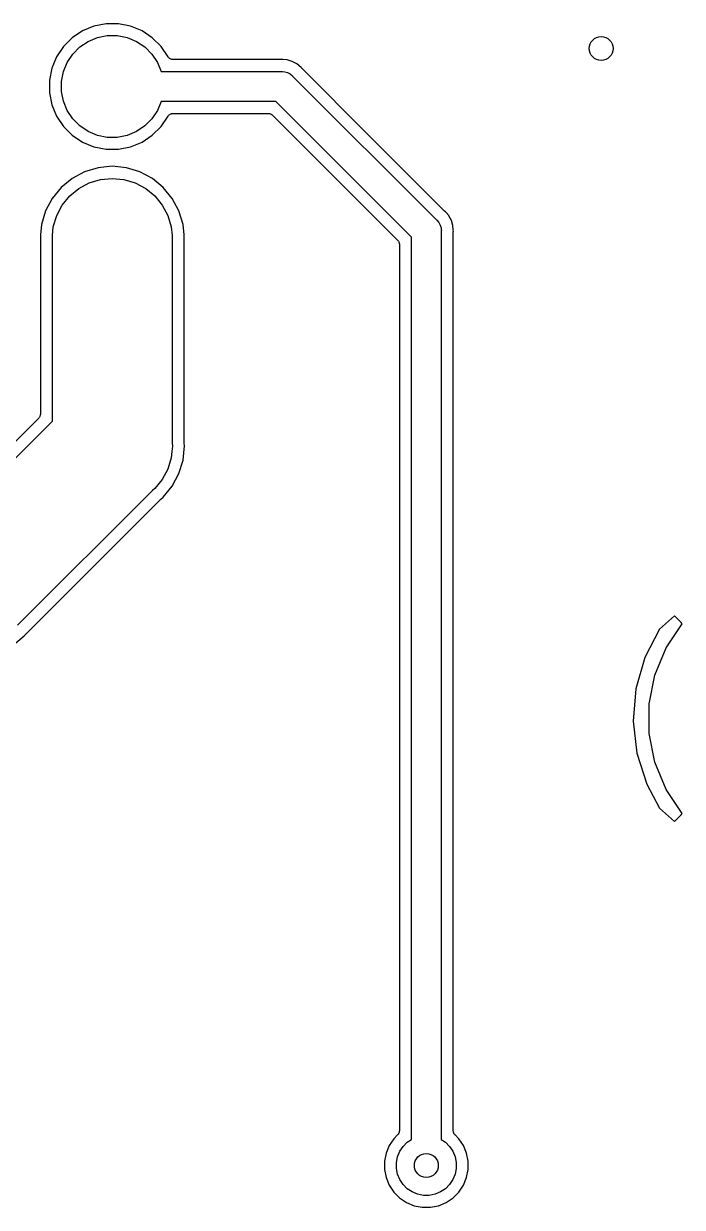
# Model space of a CAD drawing. Extents: x 49 to 143, y -158 to -38.
# Drawn here: x 77.35 to 88.35, y -82.87 to -63.09 of the extents above; entities that cross this region are included whole.
import ezdxf

# ---------------------------------------------------------------- set-up
doc = ezdxf.new("R2010")
doc.units = 0
doc.layers.add('BLACK', color=7, linetype='CONTINUOUS')

msp = doc.modelspace()

# ---------------------------------------------------------------- linework, layer by layer
at = {"layer": 'BLACK', "linetype": 'CONTINUOUS'}
for p, q in [((78.7236, -63.085), (78.5207, -63.1254)), ((78.9304, -63.085), (78.7236, -63.085)), ((79.1333, -63.1254), (78.9304, -63.085)), ((78.3296, -63.2045), (78.1577, -63.3194)), ((78.5207, -63.1254), (78.3296, -63.2045)), ((78.5791, -63.3177), (78.7433, -63.285)), ((78.7433, -63.285), (78.9107, -63.285)), ((78.9107, -63.285), (79.0749, -63.3177)), ((79.3244, -63.2045), (79.1333, -63.1254)), ((79.4963, -63.3194), (79.3244, -63.2045)), ((78.0114, -63.4657), (77.8965, -63.6376)), ((78.1577, -63.3194), (78.0114, -63.4657)), ((78.1668, -63.5932), (78.2852, -63.4748)), ((78.2852, -63.4748), (78.4244, -63.3817)), ((78.4244, -63.3817), (78.5791, -63.3177)), ((79.0749, -63.3177), (79.2296, -63.3817)), ((79.2296, -63.3817), (79.3688, -63.4748)), ((79.3688, -63.4748), (79.4872, -63.5932)), ((79.6426, -63.4657), (79.4963, -63.3194)), ((79.7594, -63.6406), (79.6426, -63.4657)), ((77.8965, -63.6376), (77.8174, -63.8287)), ((78.0737, -63.7324), (78.1668, -63.5932)), ((79.4872, -63.5932), (79.5803, -63.7324)), ((79.7654, -63.6478), (79.7594, -63.6406)), ((79.7711, -63.655), (79.7654, -63.6478)), ((79.7715, -63.6553), (79.7711, -63.655)), ((79.7718, -63.6556), (79.7715, -63.6553)), ((79.779, -63.6616), (79.7718, -63.6556)), ((79.7861, -63.6675), (79.779, -63.6616)), ((79.7865, -63.6677), (79.7861, -63.6675)), ((79.7869, -63.668), (79.7865, -63.6677)), ((79.7951, -63.6725), (79.7869, -63.668)), ((79.8032, -63.6769), (79.7951, -63.6725)), ((79.8037, -63.6771), (79.8032, -63.6769)), ((79.8041, -63.6773), (79.8037, -63.6771)), ((79.813, -63.68), (79.8041, -63.6773)), ((79.8218, -63.6828), (79.813, -63.68)), ((79.8223, -63.6829), (79.8218, -63.6828)), ((79.8227, -63.683), (79.8223, -63.6829)), ((79.832, -63.684), (79.8227, -63.683)), ((79.8412, -63.685), (79.832, -63.684)), ((79.8421, -63.685), (79.8412, -63.685)), ((79.8422, -63.685), (79.8421, -63.685)), ((79.8426, -63.685), (79.8422, -63.685)), ((79.8422, -63.685), (79.8422, -63.685)), ((81.634, -63.685), (79.8426, -63.685)), ((81.6382, -63.6846), (81.634, -63.685)), ((81.6424, -63.6846), (81.6382, -63.6846)), ((81.6438, -63.6845), (81.6424, -63.6846)), ((81.661, -63.6828), (81.6438, -63.6845)), ((81.6782, -63.6845), (81.661, -63.6828)), ((81.7492, -63.6915), (81.6782, -63.6845)), ((81.6782, -63.6845), (81.6782, -63.6845)), ((81.834, -63.7172), (81.7492, -63.6915)), ((77.8174, -63.8287), (77.777, -64.0316)), ((77.977, -64.0513), (78.0097, -63.8871)), ((78.0097, -63.8871), (78.0737, -63.7324)), ((79.5803, -63.7324), (79.6435, -63.885)), ((79.6435, -63.885), (81.6487, -63.885)), ((81.6487, -63.885), (81.661, -63.8838)), ((81.661, -63.8838), (81.6733, -63.885)), ((81.6733, -63.885), (81.71, -63.8886)), ((81.71, -63.8886), (81.7571, -63.9029)), ((81.9122, -63.759), (81.834, -63.7172)), ((81.9807, -63.8153), (81.9122, -63.759)), ((81.9917, -63.8286), (81.9807, -63.8153)), ((81.9947, -63.8316), (81.9917, -63.8286)), ((81.9973, -63.8349), (81.9947, -63.8316)), ((81.9983, -63.8359), (81.9973, -63.8349)), ((83.1039, -64.9415), (81.9983, -63.8359)), ((77.777, -64.0316), (77.777, -64.2384)), ((77.977, -64.2187), (77.977, -64.0513)), ((81.7571, -63.9029), (81.8006, -63.9261)), ((81.8006, -63.9261), (81.8386, -63.9574)), ((81.8386, -63.9574), (81.8465, -63.9669)), ((81.8465, -63.9669), (84.2421, -66.3625)), ((77.777, -64.2384), (77.8174, -64.4413)), ((78.0097, -64.3829), (77.977, -64.2187)), ((77.8174, -64.4413), (77.8965, -64.6324)), ((78.0737, -64.5376), (78.0097, -64.3829)), ((79.6435, -64.385), (79.5803, -64.5376)), ((81.5574, -64.385), (79.6435, -64.385)), ((83.824, -66.6516), (81.5574, -64.385)), ((77.8965, -64.6324), (78.0114, -64.8043)), ((78.1668, -64.6768), (78.0737, -64.5376)), ((78.2852, -64.7952), (78.1668, -64.6768)), ((79.4872, -64.6768), (79.3688, -64.7952)), ((79.5803, -64.5376), (79.4872, -64.6768)), ((79.6426, -64.8043), (79.7594, -64.6294)), ((79.7594, -64.6294), (79.7597, -64.6291)), ((79.7597, -64.6291), (79.7602, -64.6283)), ((79.7597, -64.6291), (79.7597, -64.6291)), ((79.7597, -64.6291), (79.7597, -64.6291)), ((79.7602, -64.6283), (79.7662, -64.6212)), ((79.7662, -64.6212), (79.7721, -64.614)), ((79.7721, -64.614), (79.7725, -64.6137)), ((79.7725, -64.6137), (79.7728, -64.6134)), ((79.7728, -64.6134), (79.7801, -64.6076)), ((79.7801, -64.6076), (79.7873, -64.6017)), ((79.7873, -64.6017), (79.7877, -64.6015)), ((79.7877, -64.6015), (79.7881, -64.6012)), ((79.7881, -64.6012), (79.7963, -64.5969)), ((79.7963, -64.5969), (79.8045, -64.5925)), ((79.8045, -64.5925), (79.805, -64.5924)), ((79.805, -64.5924), (79.8054, -64.5922)), ((79.8054, -64.5922), (79.8142, -64.5896)), ((79.8142, -64.5896), (79.8232, -64.5869)), ((79.8232, -64.5869), (79.8237, -64.5869)), ((79.8237, -64.5869), (79.8241, -64.5867)), ((79.8241, -64.5867), (79.8333, -64.5859)), ((79.8333, -64.5859), (79.8426, -64.585)), ((79.8426, -64.585), (81.4332, -64.585)), ((81.4332, -64.585), (81.4335, -64.585)), ((81.4335, -64.585), (81.4335, -64.585)), ((81.4335, -64.585), (81.4335, -64.585)), ((81.4335, -64.585), (81.4346, -64.585)), ((81.4346, -64.585), (81.4438, -64.586)), ((81.4438, -64.586), (81.4529, -64.587)), ((81.4529, -64.587), (81.4534, -64.5871)), ((81.4534, -64.5871), (81.454, -64.5872)), ((81.454, -64.5872), (81.4628, -64.59)), ((81.4628, -64.59), (81.4716, -64.5927)), ((81.4716, -64.5927), (81.4721, -64.5929)), ((81.4721, -64.5929), (81.4726, -64.5931)), ((81.4726, -64.5931), (81.4807, -64.5975)), ((81.4807, -64.5975), (81.4888, -64.6019)), ((81.4888, -64.6019), (81.4892, -64.6022)), ((81.4892, -64.6022), (81.4897, -64.6025)), ((81.4897, -64.6025), (81.4967, -64.6084)), ((81.4967, -64.6084), (81.5039, -64.6143)), ((81.5039, -64.6143), (83.5947, -66.7051)), ((78.0114, -64.8043), (78.1577, -64.9506)), ((78.4244, -64.8883), (78.2852, -64.7952)), ((78.5791, -64.9523), (78.4244, -64.8883)), ((79.2296, -64.8883), (79.0749, -64.9523)), ((79.3688, -64.7952), (79.2296, -64.8883)), ((79.4963, -64.9506), (79.6426, -64.8043)), ((78.1577, -64.9506), (78.3296, -65.0655)), ((78.3296, -65.0655), (78.5207, -65.1446)), ((78.7433, -64.985), (78.5791, -64.9523)), ((78.9107, -64.985), (78.7433, -64.985)), ((79.0749, -64.9523), (78.9107, -64.985)), ((79.1333, -65.1446), (79.3244, -65.0655)), ((79.3244, -65.0655), (79.4963, -64.9506)), ((83.104, -64.9416), (83.1039, -64.9415)), ((84.3731, -66.2107), (83.104, -64.9416)), ((78.5207, -65.1446), (78.7236, -65.185)), ((78.7236, -65.185), (78.9304, -65.185)), ((78.9304, -65.185), (79.1333, -65.1446)), ((78.827, -65.4692), (78.5918, -65.4924)), ((79.0622, -65.4924), (78.827, -65.4692)), ((78.1571, -65.6724), (77.9744, -65.8224)), ((78.3656, -65.561), (78.1571, -65.6724)), ((78.5918, -65.4924), (78.3656, -65.561)), ((78.631, -65.6895), (78.827, -65.6702)), ((78.827, -65.6702), (79.023, -65.6895)), ((79.2884, -65.561), (79.0622, -65.4924)), ((79.4969, -65.6724), (79.2884, -65.561)), ((79.6796, -65.8224), (79.4969, -65.6724)), ((77.9744, -65.8224), (77.8244, -66.0051)), ((78.1165, -65.9645), (78.2687, -65.8395)), ((78.2687, -65.8395), (78.4425, -65.7467)), ((78.4425, -65.7467), (78.631, -65.6895)), ((79.023, -65.6895), (79.2115, -65.7467)), ((79.2115, -65.7467), (79.3853, -65.8395)), ((79.3853, -65.8395), (79.5375, -65.9645)), ((79.8296, -66.0051), (79.6796, -65.8224)), ((77.8244, -66.0051), (77.713, -66.2136)), ((77.9915, -66.1167), (78.1165, -65.9645)), ((79.5375, -65.9645), (79.6625, -66.1167)), ((79.941, -66.2136), (79.8296, -66.0051)), ((77.713, -66.2136), (77.6444, -66.4398)), ((77.8987, -66.2905), (77.9915, -66.1167)), ((79.6625, -66.1167), (79.7553, -66.2905)), ((80.0096, -66.4398), (79.941, -66.2136)), ((84.3764, -66.2134), (84.3731, -66.2107)), ((84.3793, -66.2164), (84.3764, -66.2134)), ((84.3804, -66.2173), (84.3793, -66.2164)), ((84.3937, -66.2283), (84.3804, -66.2173)), ((84.4047, -66.2416), (84.3937, -66.2283)), ((84.4473, -66.2935), (84.4047, -66.2416)), ((84.4047, -66.2416), (84.4047, -66.2416)), ((77.6444, -66.4398), (77.627, -66.616)), ((77.8415, -66.479), (77.8987, -66.2905)), ((79.7553, -66.2905), (79.8125, -66.479)), ((80.027, -66.616), (80.0096, -66.4398)), ((84.2421, -66.3625), (84.2516, -66.3704)), ((84.2516, -66.3704), (84.2829, -66.4084)), ((84.2829, -66.4084), (84.3061, -66.4519)), ((84.3061, -66.4519), (84.3204, -66.499)), ((84.45, -66.2968), (84.4473, -66.2935)), ((84.4473, -66.2935), (84.4473, -66.2935)), ((84.4918, -66.375), (84.45, -66.2968)), ((84.5175, -66.4598), (84.4918, -66.375)), ((84.5245, -66.5307), (84.5175, -66.4598)), ((77.627, -66.616), (77.627, -69.6055)), ((77.827, -66.6259), (77.8415, -66.479)), ((77.827, -69.7298), (77.827, -66.6259)), ((79.8125, -66.479), (79.827, -66.6259)), ((79.827, -66.6259), (79.827, -70.0949)), ((80.027, -70.0801), (80.027, -66.616)), ((83.824, -81.7347), (83.824, -66.6516)), ((84.3204, -66.499), (84.3237, -66.5325)), ((84.3237, -66.5325), (84.3252, -66.548)), ((84.3252, -66.548), (84.324, -66.5603)), ((84.324, -66.5603), (84.324, -81.7347)), ((84.524, -66.5736), (84.5245, -66.5694)), ((84.524, -66.575), (84.524, -66.5736)), ((84.524, -81.5876), (84.524, -66.575)), ((84.5245, -66.5308), (84.5245, -66.5307)), ((84.5262, -66.548), (84.5245, -66.5308)), ((84.5245, -66.5652), (84.5262, -66.548)), ((84.5245, -66.5694), (84.5245, -66.5652)), ((83.5947, -66.7051), (83.5949, -66.7053)), ((83.5949, -66.7053), (83.595, -66.7054)), ((83.595, -66.7054), (83.595, -66.7054)), ((83.595, -66.7054), (83.5957, -66.7061)), ((83.5957, -66.7061), (83.6015, -66.7133)), ((83.6015, -66.7133), (83.6073, -66.7205)), ((83.6073, -66.7205), (83.6075, -66.7209)), ((83.6075, -66.7209), (83.6079, -66.7214)), ((83.6079, -66.7214), (83.6121, -66.7296)), ((83.6121, -66.7296), (83.6165, -66.7377)), ((83.6165, -66.7377), (83.6166, -66.7382)), ((83.6166, -66.7382), (83.6168, -66.7387)), ((83.6168, -66.7387), (83.6194, -66.7475)), ((83.6194, -66.7475), (83.6221, -66.7564)), ((83.6221, -66.7564), (83.6221, -66.7569)), ((83.6221, -66.7569), (83.6223, -66.7574)), ((83.6223, -66.7574), (83.6231, -66.7666)), ((83.6231, -66.7666), (83.624, -66.7758)), ((83.624, -66.7758), (83.624, -81.5876)), ((77.622, -69.6351), (77.6193, -69.644)), ((77.6248, -69.6263), (77.622, -69.6351)), ((77.6249, -69.6258), (77.6248, -69.6263)), ((77.625, -69.6253), (77.6249, -69.6258)), ((77.626, -69.6161), (77.625, -69.6253)), ((77.627, -69.6069), (77.626, -69.6161)), ((77.627, -69.6055), (77.627, -69.6059)), ((77.627, -69.6059), (77.627, -69.6059)), ((77.627, -69.6059), (77.627, -69.6059)), ((77.627, -69.6059), (77.627, -69.6069)), ((77.5977, -69.6762), (76.037, -71.2369)), ((76.0906, -71.4662), (77.827, -69.7298)), ((77.6036, -69.6691), (77.5977, -69.6762)), ((77.6095, -69.662), (77.6036, -69.6691)), ((77.6098, -69.6616), (77.6095, -69.662)), ((77.6101, -69.6612), (77.6098, -69.6616)), ((77.6145, -69.653), (77.6101, -69.6612)), ((77.6189, -69.6449), (77.6145, -69.653)), ((77.6191, -69.6444), (77.6189, -69.6449)), ((77.6193, -69.644), (77.6191, -69.6444)), ((79.8318, -70.144), (79.8227, -70.2367)), ((79.827, -70.0949), (79.8318, -70.144)), ((80.0096, -70.3792), (80.0275, -70.1981)), ((80.0274, -70.0843), (80.027, -70.0801)), ((80.0274, -70.0886), (80.0274, -70.0843)), ((80.0275, -70.0899), (80.0274, -70.0886)), ((80.0328, -70.144), (80.0275, -70.0899)), ((80.0275, -70.1981), (80.0328, -70.144)), ((80.0275, -70.1981), (80.0275, -70.1981)), ((79.8125, -70.34), (79.7553, -70.5285)), ((79.8227, -70.2367), (79.8125, -70.34)), ((79.941, -70.6054), (80.0096, -70.3792)), ((79.7553, -70.5285), (79.6625, -70.7023)), ((79.8296, -70.8139), (79.941, -70.6054)), ((79.6625, -70.7023), (79.5375, -70.8545)), ((79.6796, -70.9966), (79.8296, -70.8139)), ((79.4994, -70.8858), (77.2466, -73.1386)), ((79.5375, -70.8545), (79.4994, -70.8858)), ((79.6376, -71.0311), (79.6796, -70.9966)), ((77.3985, -73.2696), (79.6304, -71.0377)), ((79.6304, -71.0377), (79.6314, -71.0367)), ((79.6314, -71.0367), (79.6347, -71.0341)), ((79.6347, -71.0341), (79.6376, -71.0311)), ((88.2214, -72.985), (87.9699, -73.2055)), ((88.3311, -73.0947), (88.2214, -72.985)), ((88.0815, -73.5172), (88.3507, -73.1143)), ((88.3507, -73.1143), (88.3311, -73.0947)), ((88.3311, -73.0947), (88.3311, -73.0947)), ((77.1747, -73.4688), (77.3574, -73.3188)), ((77.3574, -73.3188), (77.3919, -73.2768)), ((77.3919, -73.2768), (77.3928, -73.2758)), ((77.3928, -73.2758), (77.3958, -73.2728)), ((77.3958, -73.2728), (77.3985, -73.2696)), ((87.9699, -73.2055), (87.7253, -73.6795)), ((87.8931, -73.9722), (88.0815, -73.5172)), ((87.7253, -73.6795), (87.5753, -74.2008)), ((87.797, -74.4552), (87.8931, -73.9722)), ((87.5753, -74.2008), (87.53, -74.7414)), ((87.797, -74.9476), (87.797, -74.4552)), ((87.53, -74.7414), (87.5909, -75.2805)), ((87.8931, -75.4306), (87.797, -74.9476)), ((87.5909, -75.2805), (87.7561, -75.798)), ((88.0815, -75.8856), (87.8931, -75.4306)), ((87.7561, -75.798), (87.9693, -76.1968)), ((88.3507, -76.2885), (88.0815, -75.8856)), ((87.9693, -76.1968), (88.2214, -76.4178)), ((88.2214, -76.4178), (88.3311, -76.3081)), ((88.3311, -76.3081), (88.3312, -76.308)), ((88.3312, -76.308), (88.3507, -76.2885)), ((83.5947, -81.6583), (83.5303, -81.7228)), ((83.6006, -81.6512), (83.5947, -81.6583)), ((83.6065, -81.6441), (83.6006, -81.6512)), ((83.6068, -81.6437), (83.6065, -81.6441)), ((83.6071, -81.6433), (83.6068, -81.6437)), ((83.6115, -81.6351), (83.6071, -81.6433)), ((83.6159, -81.627), (83.6115, -81.6351)), ((83.6161, -81.6265), (83.6159, -81.627)), ((83.6163, -81.6261), (83.6161, -81.6265)), ((83.619, -81.6172), (83.6163, -81.6261)), ((83.6218, -81.6084), (83.619, -81.6172)), ((83.6219, -81.6079), (83.6218, -81.6084)), ((83.622, -81.6074), (83.6219, -81.6079)), ((83.623, -81.5982), (83.622, -81.6074)), ((83.624, -81.589), (83.623, -81.5982)), ((83.624, -81.5876), (83.624, -81.588)), ((83.624, -81.588), (83.624, -81.588)), ((83.624, -81.588), (83.624, -81.588)), ((83.624, -81.588), (83.624, -81.589)), ((84.5249, -81.5969), (84.524, -81.5876)), ((84.5257, -81.606), (84.5249, -81.5969)), ((84.5259, -81.6065), (84.5257, -81.606)), ((84.5259, -81.6071), (84.5259, -81.6065)), ((84.5286, -81.6159), (84.5259, -81.6071)), ((84.5312, -81.6248), (84.5286, -81.6159)), ((84.5314, -81.6252), (84.5312, -81.6248)), ((84.5315, -81.6257), (84.5314, -81.6252)), ((84.5359, -81.6339), (84.5315, -81.6257)), ((84.5401, -81.6421), (84.5359, -81.6339)), ((84.5405, -81.6425), (84.5401, -81.6421)), ((84.5407, -81.643), (84.5405, -81.6425)), ((84.5465, -81.6501), (84.5407, -81.643)), ((84.5523, -81.6573), (84.5465, -81.6501)), ((84.553, -81.6581), (84.5523, -81.6573)), ((84.5531, -81.6581), (84.553, -81.6581)), ((84.553, -81.6581), (84.553, -81.6581)), ((84.5533, -81.6583), (84.5531, -81.6581)), ((84.6177, -81.7228), (84.5533, -81.6583)), ((83.4537, -81.8374), (83.4009, -81.9648)), ((83.5303, -81.7228), (83.4537, -81.8374)), ((83.6309, -81.9322), (83.6856, -81.8503)), ((83.6856, -81.8503), (83.7553, -81.7806)), ((83.7553, -81.7806), (83.824, -81.7347)), ((84.324, -81.7347), (84.3927, -81.7806)), ((84.3927, -81.7806), (84.4624, -81.8503)), ((84.4624, -81.8503), (84.5171, -81.9322)), ((84.6943, -81.8374), (84.6177, -81.7228)), ((84.7471, -81.9648), (84.6943, -81.8374)), ((83.4009, -81.9648), (83.374, -82.1001)), ((83.374, -82.1001), (83.374, -82.2379)), ((83.574, -82.1198), (83.5932, -82.0232)), ((83.5932, -82.0232), (83.6309, -81.9322)), ((84.5171, -81.9322), (84.5548, -82.0232)), ((84.5548, -82.0232), (84.574, -82.1198)), ((84.774, -82.1001), (84.7471, -81.9648)), ((84.774, -82.2379), (84.774, -82.1001)), ((83.374, -82.2379), (83.4009, -82.3732)), ((83.574, -82.2182), (83.574, -82.1198)), ((83.5932, -82.3148), (83.574, -82.2182)), ((84.574, -82.2182), (84.5548, -82.3148)), ((84.574, -82.1198), (84.574, -82.2182)), ((84.7471, -82.3732), (84.774, -82.2379)), ((83.4009, -82.3732), (83.4537, -82.5006)), ((83.6309, -82.4058), (83.5932, -82.3148)), ((83.6856, -82.4877), (83.6309, -82.4058)), ((83.7553, -82.5574), (83.6856, -82.4877)), ((84.4624, -82.4877), (84.3927, -82.5574)), ((84.5171, -82.4058), (84.4624, -82.4877)), ((84.5548, -82.3148), (84.5171, -82.4058)), ((84.6943, -82.5006), (84.7471, -82.3732)), ((83.4537, -82.5006), (83.5303, -82.6152)), ((83.5303, -82.6152), (83.6278, -82.7127)), ((83.8372, -82.6121), (83.7553, -82.5574)), ((83.9282, -82.6498), (83.8372, -82.6121)), ((84.0248, -82.669), (83.9282, -82.6498)), ((84.1232, -82.669), (84.0248, -82.669)), ((84.2198, -82.6498), (84.1232, -82.669)), ((84.3108, -82.6121), (84.2198, -82.6498)), ((84.3927, -82.5574), (84.3108, -82.6121)), ((84.5202, -82.7127), (84.6177, -82.6152)), ((84.6177, -82.6152), (84.6943, -82.5006)), ((83.6278, -82.7127), (83.7424, -82.7893)), ((83.7424, -82.7893), (83.8698, -82.8421)), ((83.8698, -82.8421), (84.0051, -82.869)), ((84.0051, -82.869), (84.1429, -82.869)), ((84.1429, -82.869), (84.2782, -82.8421)), ((84.2782, -82.8421), (84.4056, -82.7893)), ((84.4056, -82.7893), (84.5202, -82.7127))]:
    msp.add_line(p, q, dxfattribs=at)
at = {"layer": 'BLACK'}
for centre in [(86.995, -63.5), (84.074, -82.169)]:
    msp.add_circle(centre, 0.2, dxfattribs=at)

doc.saveas('drawing.dxf')
